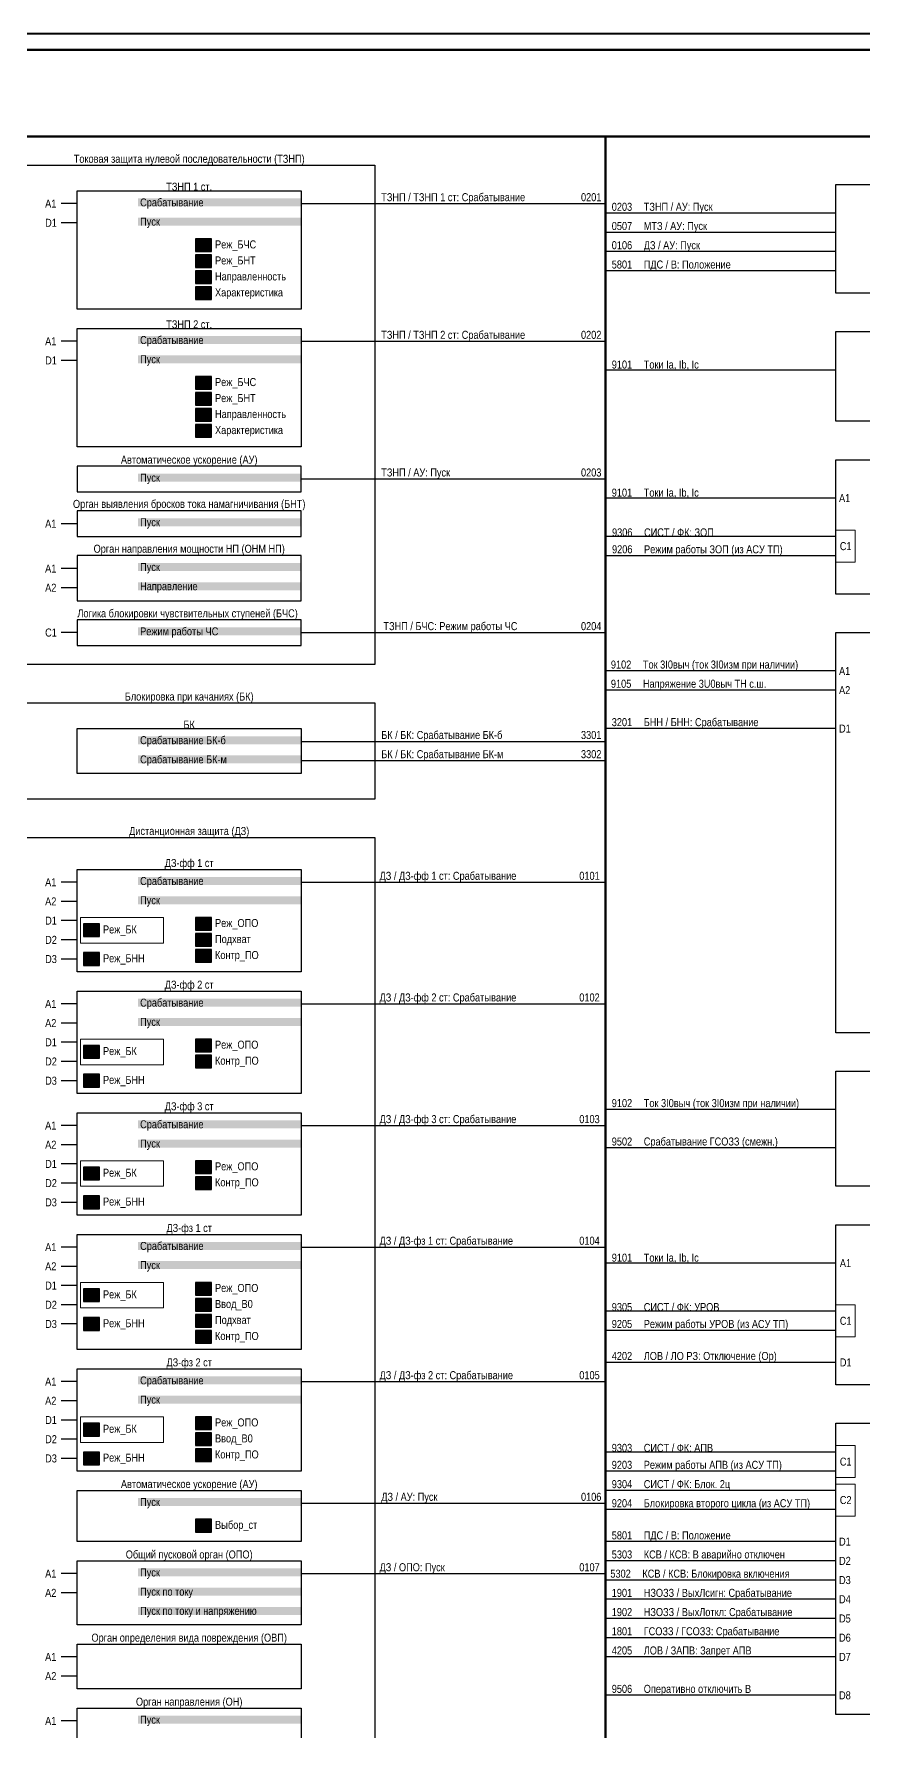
# Model space of a CAD drawing. Header units: millimetres. Extents: x 2179 to 12176, y -20554 to -12004.
# Drawn here: x 11153 to 11412, y -12674 to -12144 of the extents above; entities that cross this region are included whole.
import ezdxf
from ezdxf.enums import TextEntityAlignment as Align

# ---------------------------------------------------------------- set-up
doc = ezdxf.new("R2010")
doc.units = ezdxf.units.MM
for name, color, linetype, lineweight in [('GOOSE', 224, 'Continuous', 30), ('MMS', 190, 'Continuous', 30), ('Внутренняя шина', 4, 'Continuous', 70), ('Вход-Аналоги', 5, 'Continuous', 30), ('Линии связи', 75, 'Continuous', 30), ('Основная', 7, 'Continuous', 30), ('Сигналы внутр.', 13, 'Continuous', 30), ('Тонкая', 7, 'Continuous', 13)]:
    doc.layers.add(name, color=color, linetype=linetype, lineweight=lineweight)
doc.layers.add('Рамка внешняя', color=8, linetype='Continuous', lineweight=40, plot=False)
doc.styles.add('2.5_Gost_RD', font='ARIALN.TTF', dxfattribs={"height": 2.5})
doc.styles.add('Narrow', font='ARIALN.TTF')
doc.styles.add('Табл дан', font='ARIALN.TTF')

# ---------------------------------------------------------------- blocks, each defined once
blk = doc.blocks.new('*U15')
blk.add_lwpolyline([(0, 0), (1189, 0), (1189, 841), (0, 841)], close=True)
at = {"lineweight": 50}
blk.add_lwpolyline([(20, 836), (1184, 836), (1184, 5), (20, 5)], close=True, dxfattribs=at)
at = {"style": '2.5_Gost_RD', "flags": 8}
blk.add_attdef('ФОРМАТ', text='', height=2.5, dxfattribs=at).set_placement((1134, 4), align=Align.TOP_LEFT)
blk = doc.blocks.new('SW.3')
at = {"true_color": 0xadddf7}
h = blk.add_hatch(color=141, dxfattribs=at)
h.dxf.hatch_style = 1
h.paths.add_polyline_path([(5, 2), (0, 2), (0, -2), (5, -2)])
blk.add_lwpolyline([(5, 2), (0, 2), (0, -2), (5, -2)], close=True)
for points in [[(2, 1), (1, 1)], [(1, 0), (2, 0)], [(3, 0), (2, 1)], [(4, 0), (3, 0)], [(2, -1), (1, -1)]]:
    blk.add_lwpolyline(points)
blk = doc.blocks.new('SW.2')
at = {"true_color": 0xadddf7}
h = blk.add_hatch(color=141, dxfattribs=at)
h.dxf.hatch_style = 1
h.paths.add_polyline_path([(5, 2), (0, 2), (0, -2), (5, -2)])
blk.add_lwpolyline([(5, 2), (0, 2), (0, -2), (5, -2)], close=True)
for points in [[(1, 0), (2, 0)], [(2, 0), (3, 1)], [(3, 0), (4, 0)]]:
    blk.add_lwpolyline(points)

msp = doc.modelspace()

# ---------------------------------------------------------------- linework, layer by layer
at = {"layer": 'Внутренняя шина'}
for points in [[(11071, -12176), (11785, -12176)], [(11331, -12932), (11331, -12176)]]:
    msp.add_lwpolyline(points, dxfattribs=at)
at = {"layer": 'Линии связи'}
for points in [[(11236, -12197), (11331, -12197)], [(11403, -12200), (11331, -12200)], [(11403, -12206), (11331, -12206)], [(11403, -12212), (11331, -12212)], [(11403, -12218), (11331, -12218)], [(11236, -12240), (11331, -12240)], [(11236, -12283), (11331, -12283)], [(11403, -12301), (11331.09, -12301)], [(11403, -12307), (11331.09, -12307)], [(11236, -12331), (11331, -12331)], [(11403, -12349), (11331, -12349)], [(11403, -12361), (11331, -12361)], [(11236, -12365), (11331, -12365)], [(11236, -12371), (11331, -12371)], [(11236, -12409), (11331, -12409)], [(11236, -12447), (11331, -12447)], [(11236, -12485), (11331, -12485)], [(11403, -12492), (11331, -12492)], [(11236, -12523), (11331, -12523)], [(11403, -12528), (11331, -12528)], [(11403, -12543), (11331, -12543)], [(11403, -12549), (11331, -12549)], [(11236, -12565), (11331, -12565)], [(11403, -12587), (11331, -12587)], [(11403, -12593), (11331, -12593)], [(11403, -12599), (11331, -12599)], [(11236, -12603), (11331, -12603)], [(11403, -12605), (11331, -12605)], [(11403, -12615), (11331, -12615)], [(11403, -12621), (11331, -12621)], [(11236, -12625), (11331, -12625)], [(11403, -12627), (11331, -12627)], [(11403, -12633), (11331, -12633)], [(11403, -12639), (11331, -12639)], [(11403, -12645), (11331, -12645)], [(11403, -12651), (11331, -12651)]]:
    msp.add_lwpolyline(points, dxfattribs=at)
at = {"layer": 'Линии связи', "ltscale": 0.5}
for points in [[(11403, -12249), (11331, -12249)], [(11403, -12289), (11331, -12289)], [(11403, -12343), (11331, -12343)], [(11403, -12480), (11331, -12480)], [(11403, -12559), (11331, -12559)], [(11403, -12663), (11331, -12663)]]:
    msp.add_lwpolyline(points, dxfattribs=at)
at = {"layer": 'Основная'}
for points in [[(11143, -12185), (11259, -12185), (11259, -12341), (11143, -12341)], [(11166, -12193), (11236, -12193), (11236, -12230), (11166, -12230)], [(11403, -12191), (11519, -12191), (11519, -12225), (11403, -12225)], [(11166, -12236), (11236, -12236), (11236, -12273), (11166, -12273)], [(11403, -12237), (11519, -12237), (11519, -12265), (11403, -12265)], [(11403, -12277), (11519, -12277), (11519, -12319), (11403, -12319)], [(11236, -12279), (11166, -12279), (11166, -12287), (11236, -12287)], [(11236, -12293), (11166, -12293), (11166, -12301), (11236, -12301)], [(11236, -12306.91), (11166, -12306.91), (11166, -12321.09), (11236, -12321.09)], [(11236, -12327), (11166, -12327), (11166, -12335), (11236, -12335)], [(11403, -12331), (11519, -12331), (11519, -12456), (11403, -12456)], [(11143, -12353), (11259, -12353), (11259, -12383), (11143, -12383)], [(11166, -12361), (11236, -12361), (11236, -12375), (11166, -12375)], [(11143, -12395), (11259, -12395), (11259, -12687), (11143, -12687)], [(11166, -12405), (11236, -12405), (11236, -12437), (11166, -12437)], [(11166, -12443), (11236, -12443), (11236, -12475), (11166, -12475)], [(11403, -12468), (11519, -12468), (11519, -12504), (11403, -12504)], [(11166, -12481), (11236, -12481), (11236, -12513), (11166, -12513)], [(11403, -12516), (11519, -12516), (11519, -12566), (11403, -12566)], [(11166, -12519), (11236, -12519), (11236, -12555), (11166, -12555)], [(11166, -12561), (11236, -12561), (11236, -12593), (11166, -12593)], [(11403, -12578), (11519, -12578), (11519, -12669), (11403, -12669)], [(11166, -12599), (11236, -12599), (11236, -12615), (11166, -12615)], [(11166, -12621), (11236, -12621), (11236, -12641), (11166, -12641)], [(11166, -12647), (11236, -12647), (11236, -12661), (11166, -12661)], [(11166, -12667), (11236, -12667), (11236, -12681), (11166, -12681)]]:
    msp.add_lwpolyline(points, close=True, dxfattribs=at)
for points in [[(11166, -12197), (11161, -12197)], [(11166, -12203), (11161, -12203)], [(11166, -12240), (11161, -12240)], [(11166, -12246), (11161, -12246)], [(11166, -12297), (11161, -12297)], [(11166, -12311), (11161, -12311)], [(11166, -12317), (11161, -12317)], [(11166, -12331), (11161, -12331)], [(11166, -12409), (11161, -12409)], [(11166, -12415), (11161, -12415)], [(11166, -12421), (11161, -12421)], [(11166, -12427), (11161, -12427)], [(11166, -12433), (11161, -12433)], [(11166, -12447), (11161, -12447)], [(11166, -12453), (11161, -12453)], [(11166, -12459), (11161, -12459)], [(11166, -12465), (11161, -12465)], [(11166, -12471), (11161, -12471)], [(11166, -12485), (11161, -12485)], [(11166, -12491), (11161, -12491)], [(11166, -12497), (11161, -12497)], [(11166, -12503), (11161, -12503)], [(11166, -12509), (11161, -12509)], [(11166, -12523), (11161, -12523)], [(11166, -12529), (11161, -12529)], [(11166, -12535), (11161, -12535)], [(11166, -12541), (11161, -12541)], [(11166, -12547), (11161, -12547)], [(11166, -12565), (11161, -12565)], [(11166, -12571), (11161, -12571)], [(11166, -12577), (11161, -12577)], [(11166, -12583), (11161, -12583)], [(11166, -12589), (11161, -12589)], [(11166, -12625), (11161, -12625)], [(11166, -12631), (11161, -12631)], [(11166, -12651), (11161, -12651)], [(11166, -12657), (11161, -12657)], [(11166, -12671), (11161, -12671)]]:
    msp.add_lwpolyline(points, dxfattribs=at)
at = {"layer": 'Тонкая'}
for points in [[(11403, -12299), (11409, -12299), (11409, -12309), (11403, -12309)], [(11167, -12420), (11193, -12420), (11193, -12428), (11167, -12428)], [(11167, -12458), (11193, -12458), (11193, -12466), (11167, -12466)], [(11167, -12496), (11193, -12496), (11193, -12504), (11167, -12504)], [(11167, -12534), (11193, -12534), (11193, -12542), (11167, -12542)], [(11403, -12541), (11409, -12541), (11409, -12551), (11403, -12551)], [(11167, -12576), (11193, -12576), (11193, -12584), (11167, -12584)], [(11403, -12585), (11409, -12585), (11409, -12595), (11403, -12595)], [(11403, -12597), (11409, -12597), (11409, -12607), (11403, -12607)]]:
    msp.add_lwpolyline(points, close=True, dxfattribs=at)

# ---------------------------------------------------------------- block references
at = {"layer": 'Основная'}
for name, p in [('SW.2', (11203, -12210)), ('SW.2', (11203, -12215)), ('SW.3', (11203, -12220)), ('SW.3', (11203, -12225)), ('SW.2', (11203, -12253)), ('SW.2', (11203, -12258)), ('SW.3', (11203, -12263)), ('SW.3', (11203, -12268)), ('SW.3', (11203, -12422)), ('SW.3', (11168, -12424)), ('SW.2', (11203, -12427)), ('SW.2', (11168, -12433)), ('SW.3', (11203, -12432)), ('SW.3', (11203, -12460)), ('SW.3', (11168, -12462)), ('SW.3', (11203, -12465)), ('SW.2', (11168, -12471)), ('SW.3', (11203, -12498)), ('SW.3', (11168, -12500)), ('SW.3', (11203, -12503)), ('SW.2', (11168, -12509)), ('SW.3', (11168, -12538)), ('SW.3', (11203, -12536)), ('SW.2', (11203, -12541)), ('SW.2', (11168, -12547)), ('SW.2', (11203, -12546)), ('SW.3', (11203, -12551)), ('SW.3', (11168, -12580)), ('SW.3', (11203, -12578)), ('SW.2', (11203, -12583)), ('SW.3', (11203, -12588)), ('SW.2', (11168, -12589)), ('SW.3', (11203, -12610))]:
    msp.add_blockref(name, p, dxfattribs=at)
at = {"layer": 'Рамка внешняя'}
msp.add_blockref('*U15', (10690, -12985), dxfattribs=at)

# ---------------------------------------------------------------- texts
at = {"layer": 'GOOSE', "insert": (11333, -12492), "char_height": 2.5, "width": 70, "attachment_point": 7, "style": 'Narrow'}
msp.add_mtext('9502^IСрабатывание ГСОЗЗ (смежн.)', dxfattribs=at)
at = {"layer": 'GOOSE', "ltscale": 0.5, "insert": (11333, -12663), "char_height": 2.5, "width": 70, "attachment_point": 7, "style": 'Narrow'}
msp.add_mtext('9506^IОперативно отключить В^I^I   ^I   ', dxfattribs=at)
at = {"layer": 'MMS', "char_height": 2.5, "attachment_point": 7, "style": 'Narrow'}
for s, insert, width in [('9306^IСИСТ / ФК: ЗОП', (11333.09, -12301), 48), ('9206^IРежим работы ЗОП (из АСУ ТП)', (11333.09, -12307), 69.9053), ('9305^IСИСТ / ФК: УРОВ', (11333, -12543), 48), ('9205^IРежим работы УРОВ (из АСУ ТП)', (11333, -12549), 70), ('9303^IСИСТ / ФК: АПВ', (11333, -12587), 48), ('9203^IРежим работы АПВ (из АСУ ТП)', (11333, -12593), 70), ('\\pt10;9304^IСИСТ / ФК: Блок. 2ц', (11333, -12599), 48), ('9204^IБлокировка второго цикла (из АСУ ТП)', (11333, -12605), 70)]:
    msp.add_mtext(s, dxfattribs=dict(at, insert=insert, width=width))
at = {"layer": 'Вход-Аналоги', "char_height": 2.5, "attachment_point": 7, "style": 'Narrow'}
for s, insert, width in [('9101^IТоки Ia, Ib, Ic', (11333, -12249), 48), ('9101^IТоки Ia, Ib, Ic', (11333, -12289), 48), ('9102^IТок 3I0выч (ток 3I0изм при наличии)', (11332.73, -12343), 70.2651), ('9105^IНапряжение 3U0выч ТН с.ш.', (11332.73, -12349), 53.2651), ('9102^IТок 3I0выч (ток 3I0изм при наличии)', (11333, -12480), 70), ('9101^IТоки Ia, Ib, Ic', (11333, -12528), 48)]:
    msp.add_mtext(s, dxfattribs=dict(at, insert=insert, width=width))
at = {"layer": 'Основная', "style": 'Табл дан'}
for s, p in [('A1', (11156, -12197)), ('D1', (11156, -12203)), ('Реж_БЧС', (11209.07, -12209.75)), ('Реж_БНТ', (11209.07, -12214.75)), ('Направленность', (11209.07, -12219.75)), ('Характеристика', (11209.07, -12224.75)), ('A1', (11156, -12240)), ('D1', (11156, -12246)), ('Реж_БЧС', (11209.07, -12252.75)), ('Реж_БНТ', (11209.07, -12257.75)), ('Направленность', (11209.07, -12262.75)), ('Характеристика', (11209.07, -12267.75)), ('A1', (11404, -12289)), ('A1', (11156, -12297)), ('C1', (11404.25, -12304)), ('A1', (11156, -12311)), ('A2', (11156, -12317)), ('C1', (11156, -12331)), ('A1', (11404, -12343)), ('A2', (11404, -12349)), ('D1', (11404, -12361)), ('A1', (11156, -12409)), ('A2', (11156, -12415)), ('D1', (11156, -12421)), ('Реж_ОПО', (11209.07, -12421.75)), ('D2', (11156, -12427)), ('Реж_БК', (11174.07, -12423.75)), ('Подхват', (11209.07, -12426.75)), ('D3', (11156, -12433)), ('Реж_БНН', (11174.07, -12432.75)), ('Контр_ПО', (11209.07, -12431.75)), ('A1', (11156, -12447)), ('A2', (11156, -12453)), ('D1', (11156, -12459)), ('Реж_ОПО', (11209.07, -12459.75)), ('D2', (11156, -12465)), ('Реж_БК', (11174.07, -12461.75)), ('Контр_ПО', (11209.07, -12464.75)), ('Реж_БНН', (11174.07, -12470.75)), ('D3', (11156, -12471)), ('A1', (11156, -12485)), ('A2', (11156, -12491)), ('D1', (11156, -12497)), ('Реж_БК', (11174.07, -12499.75)), ('Реж_ОПО', (11209.07, -12497.75)), ('D2', (11156, -12503)), ('Контр_ПО', (11209.07, -12502.75)), ('D3', (11156, -12509)), ('Реж_БНН', (11174.07, -12508.75)), ('A1', (11156, -12523)), ('A2', (11156, -12529)), ('A1', (11404.25, -12528)), ('D1', (11156, -12535)), ('Реж_БК', (11174.07, -12537.75)), ('Реж_ОПО', (11209.07, -12535.75)), ('D2', (11156, -12541)), ('Ввод_B0', (11209.07, -12540.75)), ('D3', (11156, -12547)), ('Реж_БНН', (11174.07, -12546.75)), ('Подхват', (11209.07, -12545.75)), ('C1', (11404.25, -12546)), ('Контр_ПО', (11209.07, -12550.75)), ('D1', (11404.25, -12559)), ('A1', (11156, -12565)), ('A2', (11156, -12571)), ('D1', (11156, -12577)), ('Реж_БК', (11174.07, -12579.75)), ('Реж_ОПО', (11209.07, -12577.75)), ('D2', (11156, -12583)), ('Ввод_B0', (11209.07, -12582.75)), ('D3', (11156, -12589)), ('Реж_БНН', (11174.07, -12588.75)), ('Контр_ПО', (11209.07, -12587.75)), ('C1', (11404.25, -12590)), ('C2', (11404.25, -12602)), ('Выбор_ст', (11209.07, -12609.75)), ('D1', (11404, -12615)), ('D2', (11404, -12621)), ('A1', (11156, -12625)), ('D3', (11404, -12627)), ('A2', (11156, -12631)), ('D4', (11404, -12633)), ('D5', (11404, -12639)), ('D6', (11404, -12645)), ('A1', (11156, -12651)), ('D7', (11404, -12651)), ('A2', (11156, -12657)), ('D8', (11404, -12663)), ('A1', (11156, -12671))]:
    msp.add_text(s, height=2.5, dxfattribs=at).set_placement(p, align=Align.MIDDLE_LEFT)
at = {"layer": 'Основная', "char_height": 2.5, "attachment_point": 8, "style": 'Narrow'}
for s, insert, width in [('Токовая защита нулевой последовательности (ТЗНП)', (11201, -12185), 116), ('\\A1;ТЗНП 1 ст.', (11201, -12193), 70), ('\\A1;ТЗНП 2 ст.', (11201, -12236), 70), ('Автоматическое ускорение (АУ)', (11201, -12279), 70), ('Орган выявления бросков тока намагничивания (БНТ)', (11201, -12292.82), 74), ('Орган направления мощности НП (ОНМ НП)', (11201, -12306.82), 70), ('Логика блокировки чувствительных ступеней (БЧС)', (11200.5, -12327), 79), ('Блокировка при качаниях (БК)', (11201, -12353), 116), ('БК', (11201, -12361), 70), ('Дистанционная защита (ДЗ)', (11201, -12395), 116), ('ДЗ-фф 1 ст', (11201, -12405), 70), ('ДЗ-фф 2 ст', (11201, -12443), 70), ('ДЗ-фф 3 ст', (11201, -12481), 70), ('ДЗ-фз 1 ст', (11201, -12519), 70), ('ДЗ-фз 2 ст', (11201, -12561), 70), ('Автоматическое ускорение (АУ)', (11201, -12599), 70), ('Общий пусковой орган (ОПО)', (11201, -12621), 70), ('Орган определения вида повреждения (ОВП)', (11201, -12647), 70), ('Орган направления (ОН)', (11201, -12667), 70)]:
    msp.add_mtext(s, dxfattribs=dict(at, insert=insert, width=width))
at = {"layer": 'Основная', "char_height": 2.5, "width": 51, "attachment_point": 4, "style": 'Narrow', "bg_fill": 1, "box_fill_scale": 1, "bg_fill_color": 9, "bg_fill_transparency": 0}
for s, insert in [('\\pl0.67568;Срабатывание', (11185, -12197)), ('\\pl0.67568;Пуск', (11185, -12203)), ('\\pl0.67568;Срабатывание', (11185, -12240)), ('\\pl0.67568;Пуск', (11185, -12246)), ('\\pl0.67568;Пуск', (11185, -12283)), ('\\pl0.67568;Пуск', (11185, -12296.91)), ('\\pl0.67568;Пуск', (11185, -12310.91)), ('\\pl0.67568;Направление', (11185, -12316.91)), ('\\pl0.67568;Режим работы ЧС', (11185, -12331)), ('\\pl0.67568;Срабатывание БК-б', (11185, -12365)), ('\\pl0.67568;Срабатывание БК-м', (11185, -12371)), ('\\pl0.67568;Срабатывание', (11185, -12409)), ('\\pl0.67568;Пуск', (11185, -12415)), ('\\pl0.67568;Срабатывание', (11185, -12447)), ('\\pl0.67568;Пуск', (11185, -12453)), ('\\pl0.67568;Срабатывание', (11185, -12485)), ('\\pl0.67568;Пуск', (11185, -12491)), ('\\pl0.67568;Срабатывание', (11185, -12523)), ('\\pl0.67568;Пуск', (11185, -12529)), ('\\pl0.67568;Срабатывание', (11185, -12565)), ('\\pl0.67568;Пуск', (11185, -12571)), ('\\pl0.67568;Пуск', (11185, -12603)), ('\\pl0.67568;Пуск', (11185, -12625)), ('\\pl0.67568;Пуск по току', (11185, -12631)), ('\\pl0.67568;Пуск по току и напряжению', (11185, -12637)), ('\\pl0.67568;Пуск', (11185, -12671))]:
    msp.add_mtext(s, dxfattribs=dict(at, insert=insert))
at = {"layer": 'Сигналы внутр.', "char_height": 2.5, "attachment_point": 7}
for s, insert, width, style in [('ТЗНП / {\\A1;ТЗНП 1 ст: }Срабатывание^I^I   0201^I', (11261, -12197), 70, 'Табл дан'), ('0203^IТЗНП / АУ{\\A1;: }Пуск', (11333, -12200), 48, 'Narrow'), ('0507^IМТЗ / АУ: Пуск', (11333, -12206), 48, 'Narrow'), ('0106^IДЗ / АУ{\\A1;: }Пуск', (11333, -12212), 48, 'Narrow'), ('5801^IПДС / В: Положение', (11333, -12218), 48, 'Narrow'), ('ТЗНП / {\\A1;ТЗНП 2 ст: }Срабатывание^I^I   0202^I', (11261, -12240), 70, 'Табл дан'), ('ТЗНП / АУ{\\A1;: }Пуск^I^I^I^I   0203^I', (11261, -12283), 70, 'Табл дан'), ('\\pl0.67568;ТЗНП / БЧС{\\A1;: }Режим работы ЧС^I^I   0204^I', (11261, -12331), 70, 'Табл дан'), ('3201^IБНН / БНН: Срабатывание', (11333, -12361), 48, 'Narrow'), ('БК / БК: Срабатывание БК-б^I^I^I   3301', (11261, -12365), 70, 'Табл дан'), ('БК / БК: Срабатывание БК-м^I^I^I   3302^I', (11261, -12371), 70, 'Табл дан'), ('ДЗ / {\\A1;ДЗ-фф 1 ст}: Срабатывание^I^I   0101^I', (11260.47, -12409), 70.527, 'Табл дан'), ('ДЗ / {\\A1;ДЗ-фф 2 ст}: Срабатывание^I^I   0102^I', (11260.47, -12447), 70.527, 'Табл дан'), ('ДЗ / {\\A1;ДЗ-фф 3 ст}: Срабатывание^I^I   0103^I', (11260.47, -12485), 70.527, 'Табл дан'), ('ДЗ / {\\A1;ДЗ-фз 1 ст}: Срабатывание^I^I   0104^I', (11260.47, -12523), 70.527, 'Табл дан'), ('ДЗ / {\\A1;ДЗ-фз 2 ст}: Срабатывание^I^I   0105^I', (11260.47, -12565), 70.527, 'Табл дан'), ('ДЗ / АУ{\\A1;: }Пуск^I^I^I^I   ^I   0106^I', (11261, -12603), 70, 'Табл дан'), ('5801^IПДС / В: Положение', (11333, -12615), 63, 'Narrow'), ('5303^IКСВ / КСВ: В аварийно отключен', (11333, -12621), 70, 'Narrow'), ('ДЗ / ОПО: Пуск^I^I^I^I   0107^I', (11260.47, -12625), 70.527, 'Табл дан'), ('5302^IКСВ / КСВ: Блокировка включения', (11332.57, -12627), 58.43, 'Табл дан'), ('\\A1;\\pt10;1901^IНЗОЗЗ / ВыхЛсигн: Срабатывание', (11333, -12633), 71, 'Табл дан'), ('\\A1;\\pt10;1902^IНЗОЗЗ / ВыхЛоткл: Срабатывание', (11333, -12639), 71, 'Табл дан'), ('1801^IГСОЗЗ / ГСОЗЗ: Срабатывание', (11333, -12645), 70, 'Narrow'), ('4205^IЛОВ / ЗАПВ: Запрет АПВ', (11333, -12651), 70, 'Narrow')]:
    msp.add_mtext(s, dxfattribs=dict(at, insert=insert, width=width, style=style))
at = {"layer": 'Сигналы внутр.', "ltscale": 0.5, "insert": (11333, -12559), "char_height": 2.5, "width": 58, "attachment_point": 7, "style": 'Narrow'}
msp.add_mtext('4202^IЛОВ / ЛО РЗ: Отключение (Op)', dxfattribs=at)

doc.saveas('drawing.dxf')
